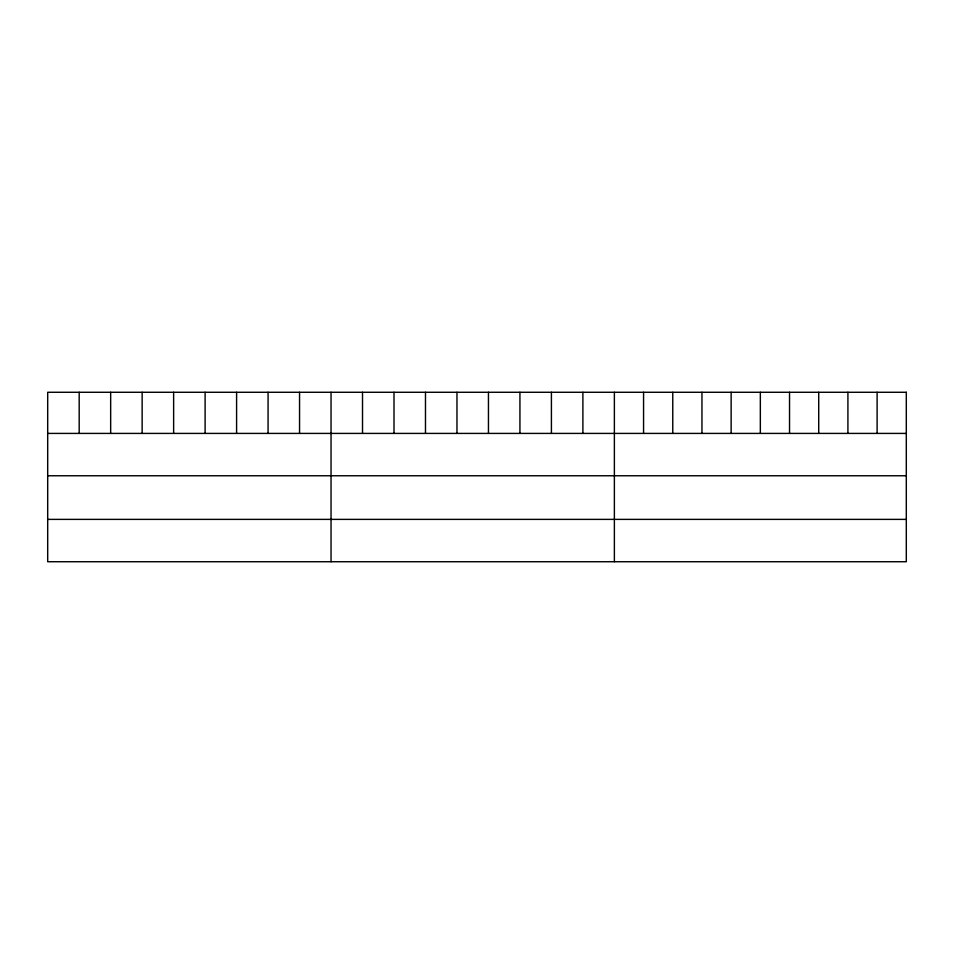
<?xml version="1.0" encoding="UTF-8"?>
<svg xmlns="http://www.w3.org/2000/svg" width="954" height="954" viewBox="0 0 954 954"><rect width="100%" height="100%" fill="white"/><g stroke="black" fill="none" stroke-linecap="round" stroke-linejoin="round"><path stroke-width="1.43" d="M47.7 433.414L906.3 433.414M47.7 475.76L906.3 475.76M47.7 519.381L906.3 519.381M877.108 392.273L877.108 433.414M847.915 392.273L847.915 433.414M818.723 392.273L818.723 433.414M789.53 392.273L789.53 433.414M760.338 392.273L760.338 433.414M731.146 392.273L731.146 433.414M701.953 392.273L701.953 433.414M672.761 392.273L672.761 433.414M643.568 392.273L643.568 433.414M614.376 392.273L614.376 561.727M582.894 392.273L582.894 433.414M551.412 392.273L551.412 433.414M519.93 392.273L519.93 433.414M488.448 392.273L488.448 433.414M456.966 392.273L456.966 433.414M425.484 392.273L425.484 433.414M394.002 392.273L394.002 433.414M362.52 392.273L362.52 433.414M331.038 392.273L331.038 561.727M299.556 392.273L299.556 433.414M268.074 392.273L268.074 433.414M236.592 392.273L236.592 433.414M205.11 392.273L205.11 433.414M173.628 392.273L173.628 433.414M142.146 392.273L142.146 433.414M110.664 392.273L110.664 433.414M79.182 392.273L79.182 433.414M906.3 392.273L47.7 392.273L47.7 561.727L906.3 561.727L906.3 392.273"/></g></svg>
